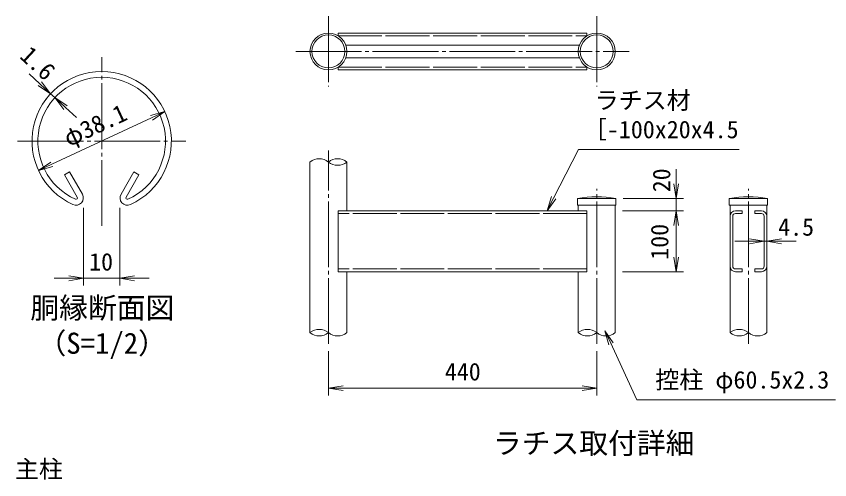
# Model space of a CAD drawing. Units: millimetres, scale not verified, with parts at other scales. Extents: x -12600 to 12600, y -8910 to 8910.
# Drawn here: x 873 to 7543, y -4081 to -278 of the extents above; entities that cross this region are included whole.
import ezdxf
from ezdxf.enums import TextEntityAlignment as Align

# ---------------------------------------------------------------- set-up
doc = ezdxf.new("R2010")
doc.units = ezdxf.units.MM
doc.header["$LTSCALE"] = 30
doc.linetypes.add('LONG_CHAIN', pattern=[21, 18, -1, 1, -1])
doc.linetypes.add('LONG_DASHED2', pattern=[13, 12, -1])
for name, color, linetype, lineweight in [('0-1_D-TTL-TXT', 7, 'Continuous', 9), ('0-3_D-STR1', 1, 'Continuous', 9), ('0-6_D-BMK', 2, 'LONG_CHAIN', 9), ('0-9_D-STR-DIM', 7, 'Continuous', 9), ('0-A_0', 7, 'Continuous', 9), ('0-D_D-STR-TXT', 7, 'Continuous', 9)]:
    doc.layers.add(name, color=color, linetype=linetype, lineweight=lineweight)
doc.styles.add('ＭＳ ゴシック', font='')
doc.styles.get('ＭＳ ゴシック').set_extended_font_data('MS Gothic')

# ---------------------------------------------------------------- blocks, each defined once
blk = doc.blocks.new('_Open')
at = {"layer": '0-A_0'}
blk.add_line((-30, 5), (0, 0), dxfattribs=at)
blk.add_lwpolyline([(-30, -5), (0, 0), (-30, 0)], dxfattribs=at)

msp = doc.modelspace()

# ---------------------------------------------------------------- linework, layer by layer
at = {"layer": '0-3_D-STR1', "linetype": 'LONG_DASHED2'}
for p, q in [((3511.55, -438.42), (5552.8, -438.42)), ((3511.55, -695.92), (5552.8, -695.92)), ((5552.17, -1896.83), (3512.17, -1896.83)), ((5552.17, -2351.83), (3512.17, -2351.83))]:
    msp.add_line(p, q, dxfattribs=at)
at = {"layer": '0-3_D-STR1'}
for p, q in [((3512.17, -415.92), (5552.17, -415.92)), ((3512.17, -415.92), (3512.17, -438.81)), ((5552.17, -415.92), (5552.17, -438.81)), ((3574.48, -515.92), (5489.87, -515.92)), ((3574.48, -618.42), (5489.87, -618.42)), ((3512.17, -695.53), (3512.17, -718.42)), ((3512.17, -718.42), (5552.17, -718.42)), ((5552.17, -695.53), (5552.17, -718.42)), ((3280.92, -1474.33), (3280.92, -2874.33)), ((3583.42, -1874.33), (3583.42, -1474.33)), ((1267.64, -1580.11), (1309.32, -1556.05)), ((1372.92, -1762.46), (1267.64, -1580.11)), ((1414.59, -1738.4), (1309.32, -1556.05)), ((1731.65, -1738.4), (1836.93, -1556.05)), ((1773.33, -1762.46), (1878.61, -1580.11)), ((1878.61, -1580.11), (1836.93, -1556.05)), ((5789.42, -1774.33), (5474.92, -1774.33)), ((5474.92, -1774.33), (5474.92, -1829.33)), ((5789.42, -1829.33), (5789.42, -1774.33)), ((6719.11, -1774.33), (6719.11, -1829.33)), ((7033.61, -1774.33), (6719.11, -1774.33)), ((7033.61, -1829.33), (7033.61, -1774.33)), ((5789.42, -1829.33), (5474.92, -1829.33)), ((5480.92, -1829.33), (5480.92, -1874.33)), ((5783.42, -2874.4), (5783.42, -1829.33)), ((7033.61, -1829.33), (6719.11, -1829.33)), ((6725.11, -2874.4), (6725.11, -1829.33)), ((7027.61, -2874.4), (7027.61, -1829.33)), ((5552.17, -1874.33), (3512.17, -1874.33)), ((3512.17, -1874.33), (3512.17, -2374.33)), ((5552.17, -1874.33), (5552.17, -2374.33)), ((6747.61, -2329.33), (6747.61, -1919.33)), ((6824.94, -1874.33), (6769.94, -1874.33)), ((6825.11, -1896.83), (6770.11, -1896.83)), ((6825.11, -1896.83), (6825.11, -1874.33)), ((6927.61, -1896.83), (6927.61, -1874.33)), ((6927.61, -1896.83), (6982.61, -1896.83)), ((6927.77, -1874.33), (6982.77, -1874.33)), ((7005.11, -2329.33), (7005.11, -1919.33)), ((5552.17, -2374.33), (3512.17, -2374.33)), ((3583.42, -2874.33), (3583.42, -2374.33)), ((5480.92, -2374.33), (5480.92, -2874.33)), ((6825.11, -2374.33), (6770.11, -2374.33)), ((6927.61, -2374.33), (6982.61, -2374.33))]:
    msp.add_line(p, q, dxfattribs=at)
for points in [[(6825.11, -2374.33), (6825.11, -2351.83), (6770.11, -2351.83)], [(6927.61, -2374.33), (6927.61, -2351.83), (6982.61, -2351.83)]]:
    msp.add_lwpolyline(points, dxfattribs=at)
for centre, radius in [((3432.17, -567.17), 151.25), ((3432.17, -567.17), 135.25), ((5632.17, -567.17), 151.25), ((5632.17, -567.17), 135.25)]:
    msp.add_circle(centre, radius, dxfattribs=at)
for centre, radius, start, end in [((1573.12, -1302.53), 571.5, 294.32478, 245.67522), ((1573.12, -1302.53), 523.37, 294.32478, 245.67522), ((1362.5, -1768.47), 60.16, 245.67522, 30), ((1362.5, -1768.47), 12.03, 245.67522, 30), ((1783.75, -1768.47), 60.16, 150, 294.32478), ((1783.75, -1768.47), 12.03, 150, 294.32478), ((5632.17, -2580.47), 821.34, 78.96219, 101.03781), ((6876.36, -2580.47), 821.34, 78.96219, 101.03781), ((6770.11, -1919.33), 45, 90, 180), ((6770.11, -1919.33), 22.5, 90, 180), ((6982.61, -1919.33), 45, 0, 90), ((6982.61, -1919.33), 22.5, 0, 90), ((6770.11, -2329.33), 45, 180, 270), ((6770.11, -2329.33), 22.5, 180, 270), ((6982.61, -2329.33), 45, 270, 0), ((6982.61, -2329.33), 22.5, 270, 0)]:
    msp.add_arc(centre, radius, start, end, dxfattribs=at)
at = {"layer": '0-6_D-BMK'}
for p, q in [((3432.17, -278.49), (3432.17, -855.85)), ((5632.17, -278.49), (5632.17, -855.85)), ((3164.79, -567.17), (5899.56, -567.17)), ((1573.12, -1997.97), (1573.12, -613.31)), ((883.9, -1302.53), (2262.34, -1302.53)), ((3432.17, -2967.31), (3432.17, -1381.02)), ((5632.17, -2967.31), (5632.17, -1694.33)), ((6876.36, -2967.31), (6876.36, -1694.33))]:
    msp.add_line(p, q, dxfattribs=at)
at = {"layer": '0-9_D-STR-DIM'}
for p, q in [((1066.46, -831.92), (978.54, -750.26)), ((1189.65, -946.34), (1154.39, -913.59)), ((1113.55, -957.55), (1113.85, -957.55)), ((1148.82, -990.3), (1149.12, -990.3)), ((1277.57, -1028.01), (1365.5, -1109.68)), ((1163.92, -1493.33), (1982.32, -1111.72)), ((6283.42, -1654.33), (6283.42, -1534.33)), ((5849.42, -1774.33), (6343.42, -1774.33)), ((6283.42, -1874.33), (6283.42, -1774.33)), ((1423.12, -1850.23), (1423.12, -2488.63)), ((1723.12, -1850.23), (1723.12, -2488.63)), ((5843.42, -1874.33), (6343.42, -1874.33)), ((5843.42, -1874.33), (6343.42, -1874.33)), ((6283.42, -1994.33), (6283.42, -2114.33)), ((6283.42, -2254.33), (6283.42, -1994.33)), ((6885.11, -2124.33), (6765.11, -2124.33)), ((7005.11, -2124.33), (7027.61, -2124.33)), ((7147.61, -2124.33), (7267.61, -2124.33)), ((5843.42, -2374.33), (6343.42, -2374.33)), ((1303.12, -2428.63), (1183.12, -2428.63)), ((1423.12, -2428.63), (1723.12, -2428.63)), ((1843.12, -2428.63), (1963.12, -2428.63)), ((3432.17, -3027.31), (3432.17, -3390)), ((5632.17, -3027.31), (5632.17, -3390)), ((3552.17, -3330), (5512.17, -3330))]:
    msp.add_line(p, q, dxfattribs=at)
for centre, radius, start, end in [((3356.55, -1567.64), 120.11, 50.97549, 129.02451), ((3507.8, -1567.64), 120.11, 50.97549, 129.02451), ((3507.8, -1381.02), 120.11, 230.97549, 309.02451), ((3356.55, -2967.69), 120.15, 50.9915, 129.0085), ((5556.55, -2967.69), 120.15, 50.9915, 129.0085), ((6800.73, -2967.45), 119.91, 50.89748, 129.10252), ((3356.55, -2780.97), 120.15, 230.9915, 309.0085), ((3507.8, -2781.02), 120.11, 230.97547, 309.02453), ((5556.55, -2780.97), 120.15, 230.9915, 309.0085), ((5707.8, -2781.02), 120.11, 230.97547, 309.02453), ((6800.73, -2780.73), 120.39, 231.0856, 308.9144), ((6951.98, -2780.78), 120.35, 231.06955, 308.93045)]:
    msp.add_arc(centre, radius, start, end, dxfattribs=at)
at = {"layer": '0-D_D-STR-TXT'}
for points in [[(6799.1, -1370.74), (5481.6, -1370.74), (5225.5, -1872.55)], [(7590.58, -3424.37), (5959.85, -3424.37), (5700.89, -2859.98)]]:
    msp.add_lwpolyline(points, dxfattribs=at)

# ---------------------------------------------------------------- block references
at = {"layer": '0-9_D-STR-DIM', "xscale": 4, "yscale": 4}
for p, rotation in [((1154.39, -913.59), 317.11285), ((1189.65, -946.34), 137.11285), ((2091.08, -1061.01), 24.99865), ((1055.16, -1544.04), 204.99865), ((6283.42, -1774.33), 270), ((6283.42, -1874.33), 90), ((6283.42, -1874.33), 90), ((7027.61, -2124.33), 180), ((6283.42, -2374.33), 270), ((1723.12, -2428.63), 180), ((3432.17, -3330), 180)]:
    msp.add_blockref('_Open', p, dxfattribs=dict(at, rotation=rotation))
for p in [(7005.11, -2124.33), (1423.12, -2428.63), (5632.17, -3330)]:
    msp.add_blockref('_Open', p, dxfattribs=at)
at = {"layer": '0-D_D-STR-TXT', "xscale": 4, "yscale": 4}
for p, rotation in [((5224.59, -1874.33), 242.96205), ((5700.06, -2858.17), 114.64756)]:
    msp.add_blockref('_Open', p, dxfattribs=dict(at, rotation=rotation))

# ---------------------------------------------------------------- texts
at = {"layer": '0-1_D-TTL-TXT', "style": 'ＭＳ ゴシック'}
for s, p in [('胴縁断面図', (988.35, -2809.29)), ('（S=1/2）', (1046.83, -3099.61)), ('ラチス取付詳細', (4780.9, -3919.39))]:
    msp.add_text(s, height=173.1, dxfattribs=at).set_placement(p, align=Align.BOTTOM_LEFT)
at = {"layer": '0-9_D-STR-DIM', "style": 'ＭＳ ゴシック'}
for s, rotation, p in [('1.6', 317.113, (864.02, -647.55)), ('φ38.1', 24.999, (1321.91, -1391.91)), ('20', 90, (6278.89, -1722.58)), ('100', 90, (6263.18, -2276.28))]:
    msp.add_text(s, height=144.3, rotation=rotation, dxfattribs=at).set_placement(p, align=Align.BOTTOM_LEFT)
for s, p in [('4.5', (7119.96, -2122.25)), ('10', (1469.92, -2408.39)), ('440', (4386.67, -3309.76))]:
    msp.add_text(s, height=144.3, dxfattribs=at).set_placement(p, align=Align.BOTTOM_LEFT)
at = {"layer": '0-D_D-STR-TXT', "style": 'ＭＳ ゴシック'}
for s, p in [('ラチス材', (5615.26, -1082.7)), ('［-100x20x4.5', (5518.92, -1322.7)), ('控柱 φ60.5x2.3', (6112.63, -3376.33)), ('主柱', (861.74, -4108.79))]:
    msp.add_text(s, height=144.3, dxfattribs=at).set_placement(p, align=Align.BOTTOM_LEFT)

doc.saveas('drawing.dxf')
